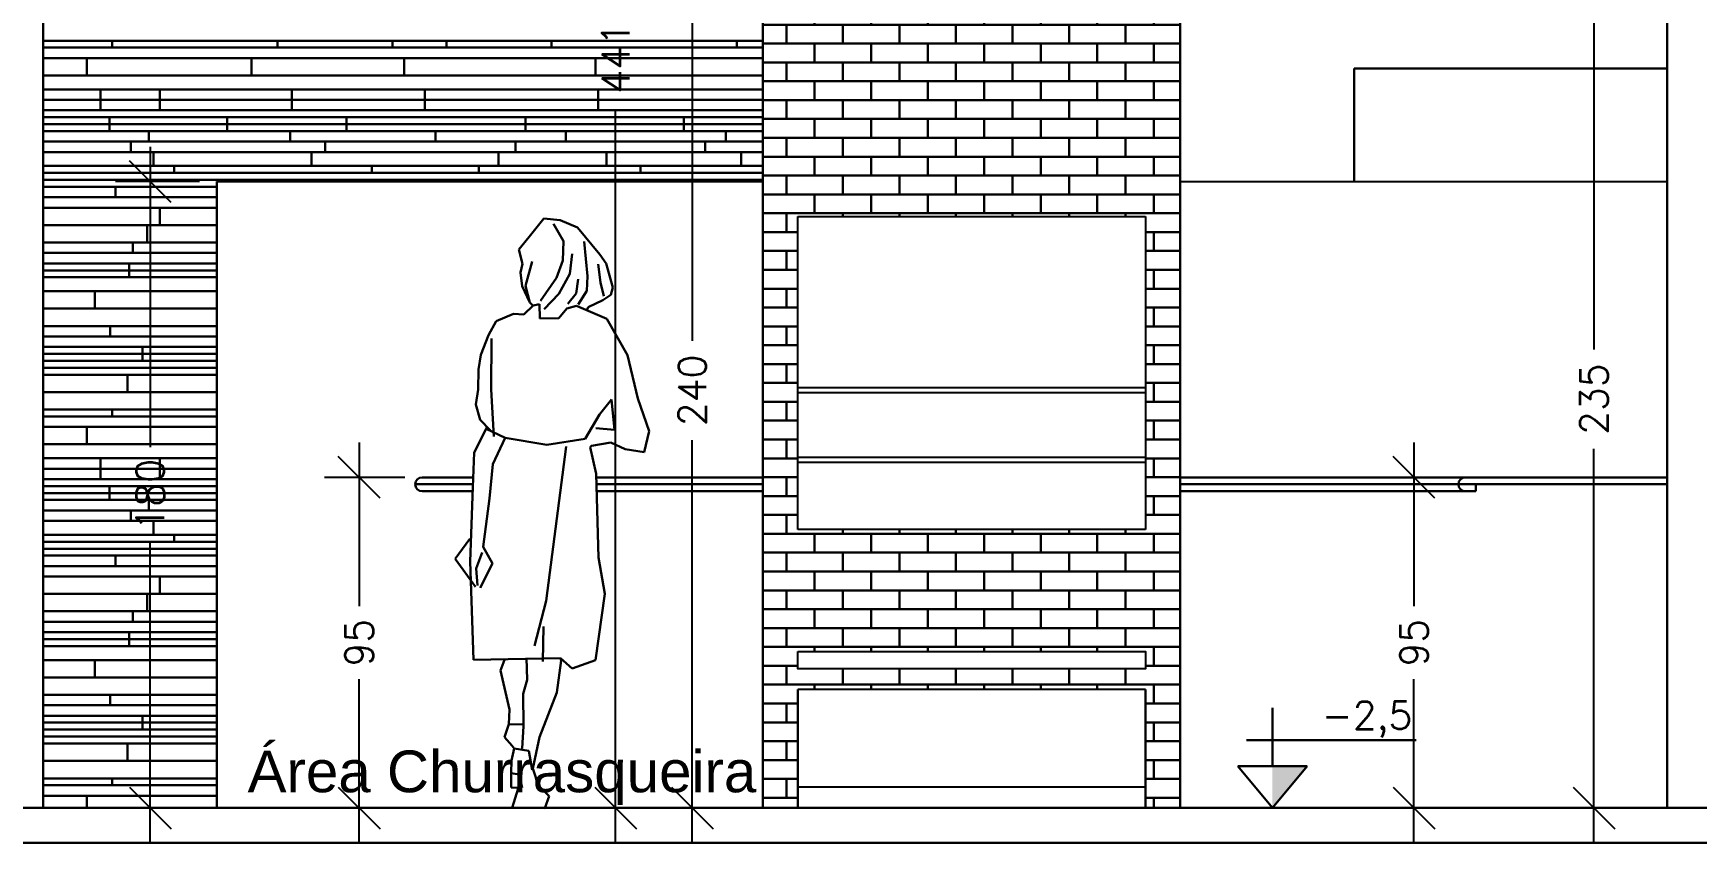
# Model space of a CAD drawing. Header units: millimetres. Extents: x -4228 to 27092, y -6721 to 984.
# Drawn here: x 25313 to 25791.3, y -2882.5 to -2649.8 of the extents above; entities that cross this region are included whole.
import ezdxf
from ezdxf.enums import TextEntityAlignment as Align

# ---------------------------------------------------------------- set-up
doc = ezdxf.new("R2010")
doc.units = ezdxf.units.MM
doc.header["$LTSCALE"] = 50
doc.layers.get('0').update_dxf_attribs({"lineweight": 0})
for name, color, linetype in [('bancadas', 3, 'Continuous'), ('cota', 1, 'Continuous'), ('hatch', 2, 'Continuous'), ('PAREDE2', 4, 'Continuous'), ('PAREDES', 6, 'Continuous'), ('PAREDES3', 2, 'Continuous'), ('pedras', 2, 'Continuous'), ('PENA01', 3, 'Continuous'), ('PENA02', 2, 'Continuous'), ('piso', 2, 'Continuous'), ('TEXTO', 7, 'Continuous')]:
    doc.layers.add(name, color=color, linetype=linetype)
doc.styles.add('ARIAL', font='arial.ttf')
doc.styles.add('COTA', font='simplex.shx')
doc.styles.add('ROMANS', font='romans.shx')
doc.dimstyles.new('1_50', dxfattribs={"dimscale": 0, "dimtxt": 8, "dimasz": 12, "dimexe": 10, "dimexo": 5, "dimgap": 4, "dimtad": 0, "dimdec": 0, "dimzin": 1, "dimdsep": 46, "dimtxsty": 'ROMANS', "dimblk": 'OBLIQUE', "dimcen": 10, "dimdle": 10, "dimclrd": 1, "dimclre": 1, "dimclrt": 7, "dimaunit": 1, "dimadec": 0, "dimazin": 0, "dimtm": 1e-09, "dimtfac": 1, "dimtdec": 0, "dimtmove": 2, "dimatfit": 3, "dimldrblk": 'OBLIQUE', "dimfxl": 1, "dimtolj": 1, "dimtzin": 0, "dimarcsym": 0})

# ---------------------------------------------------------------- blocks, each defined once
blk = doc.blocks.new('_OBLIQUE')
at = {"color": 0, "linetype": 'ByBlock'}
blk.add_line((-0.5, -0.5), (0.5, 0.5), dxfattribs=at)
blk = doc.blocks.new('*D254')
at = {"layer": 'cota', "color": 1, "linetype": 'Continuous', "lineweight": -2}
for p, q in [((25480.42, -2421.06), (25480.42, -2631.57)), ((25507.76, -2431.06), (25470.42, -2431.06)), ((25480.42, -2882.46), (25480.42, -2671.95)), ((25507.76, -2872.46), (25470.42, -2872.46))]:
    blk.add_line(p, q, dxfattribs=at)
at = {"layer": 'Defpoints', "color": 0, "linetype": 'Continuous', "lineweight": 30}
for p in [(25512.76, -2431.06), (25480.42, -2872.46), (25512.76, -2872.46)]:
    blk.add_point(p, dxfattribs=at)
at = {"layer": 'cota', "color": 1, "linetype": 'Continuous', "lineweight": -2, "xscale": 12, "yscale": 12, "zscale": 12}
for p, rotation in [((25480.42, -2431.06), 90), ((25480.42, -2872.46), 270)]:
    blk.add_blockref('_OBLIQUE', p, dxfattribs=dict(at, rotation=rotation))
at = {"layer": 'cota', "color": 7, "linetype": 'Continuous', "lineweight": 30, "insert": (25480.42, -2651.76), "char_height": 8, "attachment_point": 5, "rotation": 90, "style": 'ROMANS'}
blk.add_mtext('\\A1;441.4', dxfattribs=at)
blk = doc.blocks.new('*D255')
at = {"layer": 'cota', "color": 1, "linetype": 'Continuous', "lineweight": -2}
for p, q in [((25502.46, -2622.46), (25502.46, -2738.18)), ((25517.76, -2632.46), (25492.46, -2632.46)), ((25502.46, -2882.46), (25502.46, -2766.75)), ((25517.76, -2872.46), (25492.46, -2872.46))]:
    blk.add_line(p, q, dxfattribs=at)
at = {"layer": 'Defpoints', "color": 0, "linetype": 'Continuous', "lineweight": 30}
for p in [(25522.76, -2632.46), (25502.46, -2872.46), (25522.76, -2872.46)]:
    blk.add_point(p, dxfattribs=at)
at = {"layer": 'cota', "color": 1, "linetype": 'Continuous', "lineweight": -2, "xscale": 12, "yscale": 12, "zscale": 12}
for p, rotation in [((25502.46, -2632.46), 90), ((25502.46, -2872.46), 270)]:
    blk.add_blockref('_OBLIQUE', p, dxfattribs=dict(at, rotation=rotation))
at = {"layer": 'cota', "color": 7, "linetype": 'Continuous', "lineweight": 30, "insert": (25502.46, -2752.46), "char_height": 8, "attachment_point": 5, "rotation": 90, "style": 'ROMANS'}
blk.add_mtext('\\A1;240', dxfattribs=at)
blk = doc.blocks.new('*D256')
at = {"layer": 'cota', "color": 1, "linetype": 'Continuous', "lineweight": -2}
for p, q in [((25346.59, -2682.46), (25346.59, -2768.75)), ((25360.76, -2692.46), (25336.59, -2692.46)), ((25346.59, -2882.46), (25346.59, -2796.18)), ((25360.76, -2872.46), (25336.59, -2872.46))]:
    blk.add_line(p, q, dxfattribs=at)
at = {"layer": 'Defpoints', "color": 0, "linetype": 'Continuous', "lineweight": 30}
for p in [(25346.59, -2692.46), (25365.76, -2692.46), (25365.76, -2872.46)]:
    blk.add_point(p, dxfattribs=at)
at = {"layer": 'cota', "color": 1, "linetype": 'Continuous', "lineweight": -2, "xscale": 12, "yscale": 12, "zscale": 12}
for p, rotation in [((25346.59, -2692.46), 90), ((25346.59, -2872.46), 270)]:
    blk.add_blockref('_OBLIQUE', p, dxfattribs=dict(at, rotation=rotation))
at = {"layer": 'cota', "color": 7, "linetype": 'Continuous', "lineweight": 30, "insert": (25346.59, -2782.46), "char_height": 8, "attachment_point": 5, "rotation": 90, "style": 'ROMANS'}
blk.add_mtext('\\A1;180', dxfattribs=at)
blk = doc.blocks.new('*D257')
at = {"layer": 'cota', "color": 1, "linetype": 'Continuous', "lineweight": -2}
for p, q in [((25406.67, -2767.46), (25406.67, -2814.49)), ((25419.76, -2777.46), (25396.67, -2777.46)), ((25406.67, -2882.46), (25406.67, -2835.44)), ((25419.76, -2872.46), (25396.67, -2872.46))]:
    blk.add_line(p, q, dxfattribs=at)
at = {"layer": 'Defpoints', "color": 0, "linetype": 'Continuous', "lineweight": 30}
for p in [(25424.76, -2777.46), (25406.67, -2872.46), (25424.76, -2872.46)]:
    blk.add_point(p, dxfattribs=at)
at = {"layer": 'cota', "color": 1, "linetype": 'Continuous', "lineweight": -2, "xscale": 12, "yscale": 12, "zscale": 12}
for p, rotation in [((25406.67, -2777.46), 90), ((25406.67, -2872.46), 270)]:
    blk.add_blockref('_OBLIQUE', p, dxfattribs=dict(at, rotation=rotation))
at = {"layer": 'cota', "color": 7, "linetype": 'Continuous', "lineweight": 30, "insert": (25406.67, -2824.96), "char_height": 8, "attachment_point": 5, "rotation": 90, "style": 'ROMANS'}
blk.add_mtext('\\A1;95', dxfattribs=at)
blk = doc.blocks.new('*D259')
at = {"layer": 'cota', "color": 1, "linetype": 'Continuous', "lineweight": -2}
for p, q in [((25761.73, -2627.46), (25761.73, -2740.68)), ((25792.76, -2637.46), (25751.73, -2637.46)), ((25761.73, -2882.46), (25761.73, -2769.25)), ((25792.76, -2872.46), (25751.73, -2872.46))]:
    blk.add_line(p, q, dxfattribs=at)
at = {"layer": 'Defpoints', "color": 0, "linetype": 'Continuous', "lineweight": 30}
for p in [(25797.76, -2637.46), (25761.73, -2872.46), (25797.76, -2872.46)]:
    blk.add_point(p, dxfattribs=at)
at = {"layer": 'cota', "color": 1, "linetype": 'Continuous', "lineweight": -2, "xscale": 12, "yscale": 12, "zscale": 12}
for p, rotation in [((25761.73, -2637.46), 90), ((25761.73, -2872.46), 270)]:
    blk.add_blockref('_OBLIQUE', p, dxfattribs=dict(at, rotation=rotation))
at = {"layer": 'cota', "color": 7, "linetype": 'Continuous', "lineweight": 30, "insert": (25761.73, -2754.96), "char_height": 8, "attachment_point": 5, "rotation": 90, "style": 'ROMANS'}
blk.add_mtext('\\A1;235', dxfattribs=at)
blk = doc.blocks.new('*D261')
at = {"layer": 'cota', "color": 1, "linetype": 'Continuous', "lineweight": -2}
for p, q in [((25709.97, -2767.46), (25709.97, -2814.49)), ((25724.61, -2777.46), (25699.97, -2777.46)), ((25709.97, -2882.46), (25709.97, -2835.44)), ((25724.61, -2872.46), (25699.97, -2872.46))]:
    blk.add_line(p, q, dxfattribs=at)
at = {"layer": 'Defpoints', "color": 0, "linetype": 'Continuous', "lineweight": 30}
for p in [(25729.61, -2777.46), (25709.97, -2872.46), (25729.61, -2872.46)]:
    blk.add_point(p, dxfattribs=at)
at = {"layer": 'cota', "color": 1, "linetype": 'Continuous', "lineweight": -2, "xscale": 12, "yscale": 12, "zscale": 12}
for p, rotation in [((25709.97, -2777.46), 90), ((25709.97, -2872.46), 270)]:
    blk.add_blockref('_OBLIQUE', p, dxfattribs=dict(at, rotation=rotation))
at = {"layer": 'cota', "color": 7, "linetype": 'Continuous', "lineweight": 30, "insert": (25709.97, -2824.96), "char_height": 8, "attachment_point": 5, "rotation": 90, "style": 'ROMANS'}
blk.add_mtext('\\A1;95', dxfattribs=at)

msp = doc.modelspace()

# ---------------------------------------------------------------- hatches: boundary and pattern name
at = {"layer": 'hatch', "linetype": 'Continuous', "lineweight": 30}
h = msp.add_hatch(dxfattribs=at)
h.set_pattern_fill('AR-BRSTD', color=3, scale=0.08, style=0)
h.set_pattern_definition([(0, (30308.7715, -983.623), (0, 5.419344), []), (90, (30308.7715, -983.623), (-8.128, 5.419344), [5.419344, -5.419344])])
h.paths.add_polyline_path([(25522.76, -2872.46), (25532.76, -2872.46), (25532.76, -2838.46), (25632.76, -2838.46), (25632.76, -2872.46), (25642.76, -2872.46), (25642.76, -2632.46), (25522.76, -2632.46)])
h.paths.add_polyline_path([(25632.76, -2792.46), (25532.76, -2792.46), (25532.76, -2702.46), (25632.76, -2702.46)], flags=16)
h.paths.add_polyline_path([(25632.76, -2832.46), (25532.76, -2832.46), (25532.76, -2827.46), (25632.76, -2827.46)], flags=16)

# ---------------------------------------------------------------- linework, layer by layer
at = {"color": 3, "lineweight": 30}
for p, q in [((25455.56, -2708.34), (25459.79, -2703.07)), ((25459.79, -2703.07), (25464.49, -2703.58)), ((25462.53, -2704.55), (25465.43, -2709.58)), ((25464.49, -2703.58), (25469.49, -2705.68)), ((25469.49, -2705.68), (25475.91, -2713.45)), ((25452.59, -2711.93), (25455.56, -2708.34)), ((25453.63, -2716.06), (25452.59, -2711.93)), ((25465.43, -2709.58), (25465.2, -2715.15)), ((25471.32, -2709.7), (25472.34, -2719.62)), ((25453.03, -2718.6), (25453.63, -2716.06)), ((25454.49, -2722.45), (25456.38, -2715.4)), ((25465.2, -2715.15), (25463.41, -2720.15)), ((25467.96, -2713.21), (25467.25, -2719)), ((25475.39, -2716.2), (25476.06, -2721.49)), ((25475.91, -2713.45), (25477.74, -2716.01)), ((25477.74, -2716.01), (25479.58, -2722.89)), ((25453.51, -2722.53), (25453.03, -2718.6)), ((25463.41, -2720.15), (25458.77, -2726.68)), ((25467.25, -2719), (25464.08, -2724.67)), ((25469.68, -2720.47), (25469.06, -2724.59)), ((25472.34, -2719.62), (25472.12, -2723.82)), ((25476.06, -2721.49), (25477.01, -2725.34)), ((25455.72, -2727.16), (25454.49, -2722.45)), ((25464.08, -2724.67), (25459.82, -2729.15)), ((25469.06, -2724.59), (25466.69, -2727.62)), ((25472.12, -2723.82), (25469.63, -2727.73)), ((25479.06, -2725.04), (25476.7, -2726.51)), ((25479.58, -2722.89), (25479.06, -2725.04)), ((25451.07, -2730.47), (25446.08, -2732.59)), ((25454.04, -2730.68), (25451.07, -2730.47)), ((25456.69, -2728.04), (25454.04, -2730.68)), ((25458.57, -2727.66), (25456.69, -2728.04)), ((25458.63, -2731.77), (25458.57, -2727.66)), ((25466.4, -2728.88), (25464.12, -2731.72)), ((25469.15, -2728.12), (25466.4, -2728.88)), ((25477.84, -2731.9), (25469.15, -2728.12)), ((25476.7, -2726.51), (25472.48, -2728.53)), ((25446.08, -2732.59), (25443.89, -2736.58)), ((25464.12, -2731.72), (25458.63, -2731.77)), ((25483.85, -2742.32), (25477.84, -2731.9)), ((25443.89, -2736.58), (25441.7, -2742.25)), ((25444.76, -2737.57), (25444.66, -2752.19)), ((25441.7, -2742.25), (25440.97, -2746.48)), ((25486.83, -2754.81), (25483.85, -2742.32)), ((25440.97, -2746.48), (25440.85, -2752.16)), ((25440.85, -2752.16), (25440.24, -2756.47)), ((25444.66, -2752.19), (25445.36, -2765.72)), ((25475.82, -2759.36), (25479.18, -2755.07)), ((25479.18, -2755.07), (25480.1, -2763.78)), ((25490.1, -2764.15), (25486.83, -2754.81)), ((25440.24, -2756.47), (25441.47, -2760.91)), ((25471.66, -2766.39), (25475.82, -2759.36)), ((25439.76, -2770.3), (25443.22, -2763.47)), ((25441.47, -2760.91), (25444.31, -2763.86)), ((25443.22, -2763.47), (25448.61, -2766.05)), ((25480.1, -2763.78), (25474.7, -2763.36)), ((25488.58, -2770.22), (25490.1, -2764.15)), ((25448.61, -2766.05), (25445.12, -2773.67)), ((25460.67, -2768.08), (25448.61, -2766.05)), ((25466.15, -2768.6), (25460.47, -2812.98)), ((25471.66, -2766.39), (25460.67, -2768.08)), ((25473.1, -2768.75), (25474.81, -2776.49)), ((25473.49, -2768.36), (25478.99, -2767.42)), ((25478.99, -2767.42), (25483.2, -2769.4)), ((25483.2, -2769.4), (25488.58, -2770.22)), ((25439.39, -2780.3), (25439.76, -2770.3)), ((25445.12, -2773.67), (25444.18, -2783.55)), ((25474.81, -2776.49), (25475.45, -2800.53)), ((25438.58, -2801.67), (25439.39, -2780.3)), ((25444.18, -2783.55), (25442.33, -2797.38)), ((25434.27, -2800.85), (25438.45, -2795.15)), ((25442.33, -2797.38), (25445.05, -2802.18)), ((25440.1, -2808.93), (25434.27, -2800.85)), ((25439.58, -2829.9), (25438.58, -2801.67)), ((25440.33, -2803.64), (25442.01, -2799.03)), ((25445.05, -2802.18), (25441.47, -2809.22)), ((25475.45, -2800.53), (25477.34, -2810.93)), ((25440.69, -2808.54), (25440.33, -2803.64)), ((25477.34, -2810.93), (25474.67, -2830.04)), ((25460.47, -2812.98), (25457.05, -2825.9)), ((25459.64, -2820.34), (25459.49, -2830.34)), ((25464.59, -2829.39), (25439.58, -2829.9)), ((25448.49, -2829.88), (25447.29, -2833.01)), ((25454.79, -2829.33), (25454.95, -2835.69)), ((25464.78, -2830.06), (25463.55, -2839.27)), ((25467.91, -2832.35), (25464.59, -2829.39)), ((25474.67, -2830.04), (25467.91, -2832.35)), ((25447.29, -2833.01), (25449.88, -2844.2)), ((25454.95, -2835.69), (25453.83, -2839.71)), ((25453.83, -2839.71), (25453.88, -2849.01)), ((25463.55, -2839.27), (25458.57, -2852.09)), ((25449.88, -2844.2), (25449.74, -2848.4)), ((25449.74, -2848.4), (25448.46, -2852.11)), ((25449.74, -2848.4), (25453.77, -2848.53)), ((25453.88, -2849.01), (25453.53, -2855.39)), ((25448.46, -2852.11), (25450.68, -2854.59)), ((25451.26, -2855.38), (25450.46, -2858.79)), ((25455.41, -2856.08), (25451.26, -2855.38)), ((25458.57, -2852.09), (25456.63, -2861.18)), ((25450.46, -2858.79), (25450.35, -2862.43)), ((25455.41, -2856.08), (25456.44, -2861.49)), ((25450.33, -2866.63), (25450.35, -2862.43)), ((25450.35, -2862.43), (25452.7, -2862.84)), ((25452.7, -2862.84), (25453.57, -2866.65)), ((25457.51, -2863.74), (25456.63, -2861.18)), ((25457.98, -2865.7), (25457.51, -2863.74)), ((25453.57, -2866.65), (25450.33, -2866.63)), ((25452.4, -2866.84), (25450.68, -2872.43)), ((25461.29, -2869.08), (25457.98, -2865.7)), ((25460.01, -2872.49), (25461.29, -2869.08)), ((25450.68, -2872.43), (25460.01, -2872.49))]:
    msp.add_line(p, q, dxfattribs=at)
at = {"layer": 'bancadas', "linetype": 'Continuous', "lineweight": 30}
for p, q in [((25439.31, -2777.46), (25424.76, -2777.46)), ((25522.76, -2777.46), (25474.97, -2777.46)), ((25724.76, -2777.46), (25642.76, -2777.46)), ((25439.23, -2779.46), (25422.76, -2779.46)), ((25439.16, -2781.46), (25424.76, -2781.46)), ((25522.76, -2779.46), (25475.02, -2779.46)), ((25522.76, -2781.46), (25475.08, -2781.46)), ((25722.76, -2779.46), (25642.76, -2779.46)), ((25724.76, -2781.46), (25642.76, -2781.46))]:
    msp.add_line(p, q, dxfattribs=at)
at = {"layer": 'bancadas', "color": 2, "linetype": 'Continuous', "lineweight": 30}
for p, q in [((25724.76, -2777.46), (25782.76, -2777.46)), ((25722.76, -2779.46), (25782.76, -2779.46)), ((25724.76, -2781.46), (25727.76, -2781.46)), ((25727.76, -2779.46), (25727.76, -2781.46))]:
    msp.add_line(p, q, dxfattribs=at)
at = {"layer": 'bancadas', "linetype": 'Continuous', "lineweight": 30}
msp.add_arc((25424.76, -2779.46), 2, 90, 270, dxfattribs=at)
at = {"layer": 'bancadas', "color": 2, "linetype": 'Continuous', "lineweight": 30}
msp.add_arc((25724.76, -2779.46), 2, 90, 270, dxfattribs=at)
at = {"layer": 'Defpoints', "color": 3, "linetype": 'Continuous', "lineweight": 30}
for p, q in [((25453.51, -2722.53), (25455.72, -2727.16)), ((25455.72, -2727.16), (25456.64, -2728.09)), ((25472.48, -2728.53), (25472.11, -2729.4)), ((25443.22, -2763.47), (25443.47, -2762.99)), ((25473.49, -2768.36), (25473.1, -2768.75)), ((25448.49, -2829.88), (25448.48, -2829.72)), ((25464.78, -2830.06), (25464.59, -2829.39)), ((25450.68, -2854.59), (25451.26, -2855.38))]:
    msp.add_line(p, q, dxfattribs=at)
at = {"layer": 'PAREDE2', "linetype": 'Continuous', "lineweight": 30}
for p, q in [((25522.76, -2632.46), (25522.76, -2872.46)), ((25642.76, -2632.46), (25642.76, -2872.46))]:
    msp.add_line(p, q, dxfattribs=at)
at = {"layer": 'PAREDES', "linetype": 'Continuous', "lineweight": 30}
msp.add_line((25782.76, -2612.87), (25782.76, -2872.46), dxfattribs=at)
at = {"layer": 'PAREDES3', "color": 7, "linetype": 'Continuous', "lineweight": 30}
for p, q in [((25315.76, -2509.86), (25315.76, -2872.46)), ((25692.76, -2659.96), (25692.76, -2692.46)), ((25692.76, -2659.96), (25782.76, -2659.96))]:
    msp.add_line(p, q, dxfattribs=at)
at = {"layer": 'PAREDES3', "linetype": 'Continuous', "lineweight": 30}
for p, q in [((25365.76, -2692.46), (25365.76, -2872.46)), ((25532.76, -2838.46), (25532.76, -2872.46)), ((25632.76, -2838.46), (25632.76, -2872.46))]:
    msp.add_line(p, q, dxfattribs=at)
at = {"layer": 'PAREDES3', "linetype": 'Continuous'}
for p, q in [((25365.76, -2692.46), (25522.76, -2692.46)), ((25642.76, -2692.46), (25782.76, -2692.46)), ((25532.76, -2702.46), (25632.76, -2702.46)), ((25532.76, -2792.46), (25532.76, -2702.46)), ((25632.76, -2702.46), (25632.76, -2792.46)), ((25632.76, -2792.46), (25532.76, -2792.46)), ((25632.76, -2838.46), (25532.76, -2838.46))]:
    msp.add_line(p, q, dxfattribs=at)
msp.add_lwpolyline([(25532.76, -2827.46), (25632.76, -2827.46), (25632.76, -2832.46), (25532.76, -2832.46)], close=True, dxfattribs=at)
at = {"layer": 'pedras', "color": 55, "linetype": 'Continuous', "lineweight": 30}
for p, q in [((25315.76, -2651.96), (25522.76, -2651.96)), ((25315.76, -2653.96), (25522.76, -2653.96)), ((25335.61, -2653.96), (25335.61, -2651.96)), ((25383.17, -2653.96), (25383.17, -2651.96)), ((25416.25, -2653.96), (25416.25, -2651.96)), ((25431.75, -2653.96), (25431.75, -2651.96)), ((25461.99, -2653.96), (25461.99, -2651.96)), ((25515.23, -2653.96), (25515.23, -2651.96)), ((25315.76, -2656.96), (25522.76, -2656.96)), ((25328.38, -2661.96), (25328.38, -2656.96)), ((25375.67, -2661.96), (25375.67, -2656.96)), ((25419.61, -2661.96), (25419.61, -2656.96)), ((25474.65, -2661.96), (25474.65, -2656.96)), ((25315.76, -2661.96), (25522.76, -2661.96)), ((25315.76, -2665.96), (25522.76, -2665.96)), ((25315.76, -2668.96), (25522.76, -2668.96)), ((25332.26, -2671.96), (25332.26, -2665.96)), ((25349.31, -2671.96), (25349.31, -2665.96)), ((25387.3, -2671.96), (25387.3, -2665.96)), ((25425.55, -2671.96), (25425.55, -2665.96)), ((25475.43, -2671.96), (25475.43, -2665.96)), ((25315.76, -2671.96), (25522.76, -2671.96)), ((25315.76, -2673.96), (25522.76, -2673.96)), ((25315.76, -2675.96), (25522.76, -2675.96)), ((25315.76, -2677.96), (25522.76, -2677.96)), ((25334.84, -2677.96), (25334.84, -2673.96)), ((25346.21, -2680.96), (25346.21, -2677.96)), ((25368.69, -2677.96), (25368.69, -2673.96)), ((25386.79, -2680.96), (25386.79, -2677.96)), ((25403.07, -2677.96), (25403.07, -2673.96)), ((25428.65, -2680.96), (25428.65, -2677.96)), ((25454.5, -2677.96), (25454.5, -2673.96)), ((25466.13, -2680.96), (25466.13, -2677.96)), ((25499.98, -2677.96), (25499.98, -2673.96)), ((25512.13, -2680.96), (25512.13, -2677.96)), ((25315.76, -2680.96), (25522.76, -2680.96)), ((25341.04, -2683.96), (25341.04, -2680.96)), ((25396.86, -2683.96), (25396.86, -2680.96)), ((25451.65, -2683.96), (25451.65, -2680.96)), ((25506.18, -2683.96), (25506.18, -2680.96)), ((25315.76, -2683.96), (25522.76, -2683.96)), ((25315.76, -2687.96), (25522.76, -2687.96)), ((25347.5, -2687.96), (25347.5, -2683.96)), ((25353.45, -2689.96), (25353.45, -2687.96)), ((25392.99, -2687.96), (25392.99, -2683.96)), ((25410.3, -2689.96), (25410.3, -2687.96)), ((25441.06, -2689.96), (25441.06, -2687.96)), ((25446.74, -2687.96), (25446.74, -2683.96)), ((25477.76, -2687.96), (25477.76, -2683.96)), ((25487.58, -2689.96), (25487.58, -2687.96)), ((25516.52, -2687.96), (25516.52, -2683.96)), ((25315.76, -2689.96), (25522.76, -2689.96)), ((25315.76, -2691.96), (25522.76, -2691.96)), ((25315.76, -2693.96), (25365.76, -2693.96)), ((25315.76, -2696.96), (25365.76, -2696.96)), ((25336.65, -2696.96), (25336.65, -2693.96)), ((25315.76, -2699.96), (25365.76, -2699.96)), ((25349.31, -2704.96), (25349.31, -2699.96)), ((25315.76, -2704.96), (25365.76, -2704.96)), ((25345.69, -2709.96), (25345.69, -2704.96)), ((25315.76, -2709.96), (25365.76, -2709.96)), ((25341.56, -2712.96), (25341.56, -2709.96)), ((25315.76, -2712.96), (25365.76, -2712.96)), ((25315.76, -2715.96), (25365.76, -2715.96)), ((25340.53, -2719.96), (25340.53, -2715.96)), ((25315.76, -2717.96), (25365.76, -2717.96)), ((25315.76, -2719.96), (25365.76, -2719.96)), ((25315.76, -2723.96), (25365.76, -2723.96)), ((25330.7, -2728.96), (25330.7, -2723.96)), ((25315.76, -2728.96), (25365.76, -2728.96)), ((25315.76, -2733.96), (25365.76, -2733.96)), ((25335.1, -2736.96), (25335.1, -2733.96)), ((25315.76, -2736.96), (25365.76, -2736.96)), ((25315.76, -2739.96), (25365.76, -2739.96)), ((25344.4, -2743.96), (25344.4, -2739.96)), ((25315.76, -2741.96), (25365.76, -2741.96)), ((25315.76, -2743.96), (25365.76, -2743.96)), ((25315.76, -2745.96), (25365.76, -2745.96)), ((25315.76, -2747.96), (25365.76, -2747.96)), ((25340.01, -2752.96), (25340.01, -2747.96)), ((25315.76, -2752.96), (25365.76, -2752.96)), ((25315.76, -2757.96), (25365.76, -2757.96)), ((25335.61, -2759.96), (25335.61, -2757.96)), ((25315.76, -2759.96), (25365.76, -2759.96)), ((25315.76, -2762.96), (25365.76, -2762.96)), ((25328.38, -2767.96), (25328.38, -2762.96)), ((25315.76, -2767.96), (25365.76, -2767.96)), ((25315.76, -2771.96), (25365.76, -2771.96)), ((25332.26, -2777.96), (25332.26, -2771.96)), ((25349.31, -2777.96), (25349.31, -2771.96)), ((25315.76, -2774.96), (25365.76, -2774.96)), ((25315.76, -2777.96), (25365.76, -2777.96)), ((25315.76, -2779.96), (25365.76, -2779.96)), ((25315.76, -2781.96), (25365.76, -2781.96)), ((25334.84, -2783.96), (25334.84, -2779.96)), ((25315.76, -2783.96), (25365.76, -2783.96)), ((25315.76, -2786.96), (25365.76, -2786.96)), ((25341.04, -2789.96), (25341.04, -2786.96)), ((25346.21, -2786.96), (25346.21, -2783.96)), ((25315.76, -2789.96), (25365.76, -2789.96)), ((25347.5, -2793.96), (25347.5, -2789.96)), ((25315.76, -2793.96), (25365.76, -2793.96)), ((25315.76, -2795.96), (25365.76, -2795.96)), ((25315.76, -2797.96), (25365.76, -2797.96)), ((25353.45, -2795.96), (25353.45, -2793.96)), ((25315.76, -2799.96), (25365.76, -2799.96)), ((25315.76, -2802.96), (25365.76, -2802.96)), ((25336.65, -2802.96), (25336.65, -2799.96)), ((25315.76, -2805.96), (25365.76, -2805.96)), ((25349.31, -2810.96), (25349.31, -2805.96)), ((25315.76, -2810.96), (25365.76, -2810.96)), ((25345.69, -2815.96), (25345.69, -2810.96)), ((25315.76, -2815.96), (25365.76, -2815.96)), ((25341.56, -2818.96), (25341.56, -2815.96)), ((25315.76, -2818.96), (25365.76, -2818.96)), ((25315.76, -2821.96), (25365.76, -2821.96)), ((25340.53, -2825.96), (25340.53, -2821.96)), ((25315.76, -2823.96), (25365.76, -2823.96)), ((25315.76, -2825.96), (25365.76, -2825.96)), ((25315.76, -2829.96), (25365.76, -2829.96)), ((25330.7, -2834.96), (25330.7, -2829.96)), ((25315.76, -2834.96), (25365.76, -2834.96)), ((25315.76, -2839.96), (25365.76, -2839.96)), ((25335.1, -2842.96), (25335.1, -2839.96)), ((25315.76, -2842.96), (25365.76, -2842.96)), ((25315.76, -2845.96), (25365.76, -2845.96)), ((25344.4, -2849.96), (25344.4, -2845.96)), ((25315.76, -2847.96), (25365.76, -2847.96)), ((25315.76, -2849.96), (25365.76, -2849.96)), ((25315.76, -2851.96), (25365.76, -2851.96)), ((25315.76, -2853.96), (25365.76, -2853.96)), ((25340.01, -2858.96), (25340.01, -2853.96)), ((25315.76, -2858.96), (25365.76, -2858.96)), ((25315.76, -2863.96), (25365.76, -2863.96)), ((25335.61, -2865.96), (25335.61, -2863.96)), ((25315.76, -2865.96), (25365.76, -2865.96)), ((25315.76, -2868.96), (25365.76, -2868.96)), ((25328.38, -2872.46), (25328.38, -2868.96))]:
    msp.add_line(p, q, dxfattribs=at)
at = {"layer": 'PENA01', "color": 3, "linetype": 'Continuous'}
for p, q in [((25632.76, -2751.71), (25532.76, -2751.71)), ((25632.76, -2753.21), (25532.76, -2753.21)), ((25632.76, -2771.71), (25532.76, -2771.71)), ((25632.76, -2773.21), (25532.76, -2773.21)), ((25632.76, -2866.46), (25532.76, -2866.46))]:
    msp.add_line(p, q, dxfattribs=at)
at = {"layer": 'PENA01', "lineweight": 30}
for p, q in [((25669.28, -2843.71), (25669.28, -2860.46)), ((25661.84, -2852.95), (25710.57, -2852.95)), ((25659.28, -2860.46), (25679.28, -2860.46)), ((25669.28, -2872.46), (25659.28, -2860.46)), ((25669.28, -2872.46), (25679.28, -2860.46))]:
    msp.add_line(p, q, dxfattribs=at)
msp.add_solid([(25669.28, -2872.46), (25669.28, -2860.46), (25669.28, -2872.46), (25679.28, -2860.46)], dxfattribs=at)
at = {"layer": 'piso', "color": 6, "linetype": 'Continuous', "lineweight": 30}
msp.add_line((25162.76, -2872.46), (25797.76, -2872.46), dxfattribs=at)
at = {"layer": 'piso', "color": 8, "linetype": 'Continuous', "lineweight": 30}
msp.add_line((24598.84, -2882.46), (26192.76, -2882.46), dxfattribs=at)

# ---------------------------------------------------------------- texts
at = {"layer": 'PENA02', "lineweight": 30, "style": 'COTA'}
msp.add_text('-2,5', height=8, dxfattribs=at).set_placement((25683.46, -2849.83))
at = {"layer": 'TEXTO', "linetype": 'Continuous', "lineweight": 30, "style": 'ARIAL'}
msp.add_text('Área Churrasqueira', height=12, dxfattribs=at).set_placement((25447.73, -2867.96), align=Align.CENTER)

# ---------------------------------------------------------------- dimensions: what is measured, and where the dimension line sits
at = {"layer": 'cota', "linetype": 'Continuous', "lineweight": 30}
for base, p1, p2, override, picture, middle in [((25480.42, -2872.46), (25512.76, -2431.06), (25512.76, -2872.46), {"dimscale": 1, "dimdec": 1}, '*D254', (25480.42, -2651.76)), ((25502.46, -2872.46), (25522.76, -2632.46), (25522.76, -2872.46), {"dimscale": 1}, '*D255', (25502.46, -2752.46)), ((25761.73, -2872.46), (25797.76, -2637.46), (25797.76, -2872.46), {"dimscale": 1}, '*D259', (25761.73, -2754.96)), ((25346.59, -2692.46), (25365.76, -2872.46), (25365.76, -2692.46), {"dimscale": 1}, '*D256', (25346.59, -2782.46)), ((25406.67, -2872.46), (25424.76, -2777.46), (25424.76, -2872.46), {"dimscale": 1}, '*D257', (25406.67, -2824.96)), ((25709.97, -2872.46), (25729.61, -2777.46), (25729.61, -2872.46), {"dimscale": 1}, '*D261', (25709.97, -2824.96))]:
    dim = msp.add_linear_dim(base=base, p1=p1, p2=p2, angle=90, dimstyle='1_50', override=override, dxfattribs=at)
    dim.commit()
    dim.dimension.update_dxf_attribs({"geometry": picture, "text_midpoint": middle})

doc.saveas('drawing.dxf')
